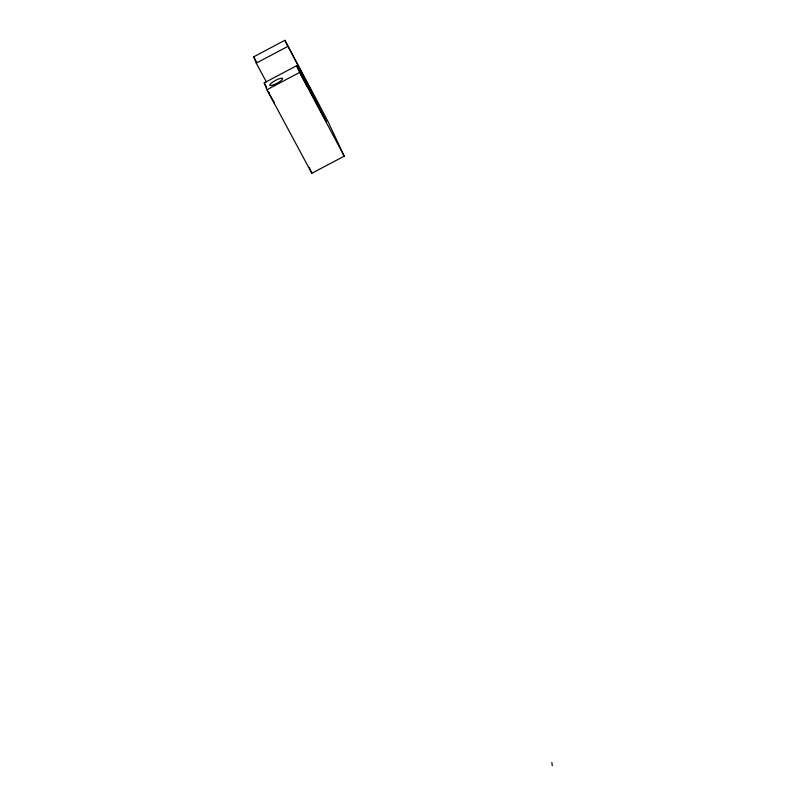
<?xml version="1.0" encoding="UTF-8"?>
<svg xmlns="http://www.w3.org/2000/svg" width="806" height="806" viewBox="0 0 806 806"><rect width="100%" height="100%" fill="white"/><g stroke="black" fill="none" stroke-linecap="round" stroke-linejoin="round"><path stroke-width="1.21" d="M266.292 81.829L256.258 63.13L253.719 56.803L284.861 40.3L327.438 120.356L344.212 156.163L311.801 173.29L266.947 89.738L264.197 82.887L296.578 65.739L326.108 121.232L298.855 68.278L319.589 107.269L316.436 100.488L284.861 40.3M256.258 63.13L287.702 46.476M266.947 89.738L299.661 72.419L296.578 65.739M274.483 103.349L269.355 93.879M268.479 91.703L269.073 92.75M253.719 56.803L256.691 62.344M264.197 82.887L266.574 87.32M299.661 72.419L344.212 156.163M273.849 101.788L274.332 102.785M268.217 91.582L268.7 92.569M309.423 167.567L311.801 173.29M551.838 762.506L552.281 765.7M307.217 86.353L300.457 73.547L307.217 86.353M273.556 84.882A7.234 1.632 -28.2 0 0 282.574 78.494A7.234 1.632 -28.2 0 0 272.428 82.272A7.234 1.632 -28.2 0 0 273.556 84.882"/></g></svg>
